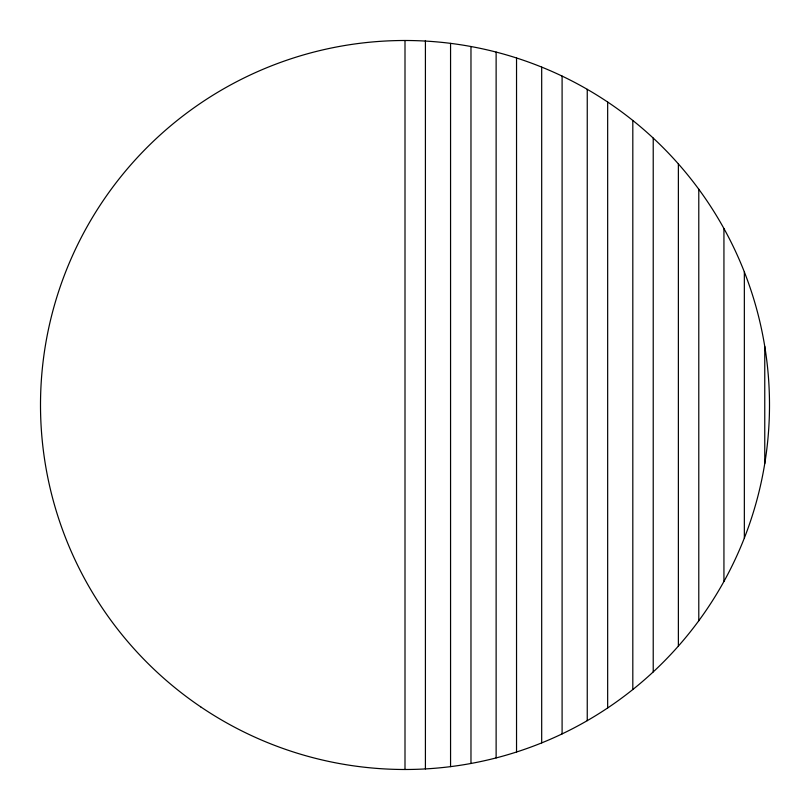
<?xml version="1.0" encoding="UTF-8"?>
<svg xmlns="http://www.w3.org/2000/svg" width="810" height="810" viewBox="0 0 810 810"><rect width="100%" height="100%" fill="white"/><g stroke="black" fill="none" stroke-linecap="round" stroke-linejoin="round"><path stroke-width="1.21" d="M764.762 346.417L764.762 463.583M744.349 271.947L744.349 538.053M723.938 228.541L723.938 581.458M698.787 189.246L698.787 620.754M678.375 163.903L678.375 646.096M653.224 138.085L653.224 671.915M632.812 120.467L632.812 689.533M607.662 102.03L607.662 707.97M587.25 89.333L587.25 720.667M562.099 76.089L562.099 733.911M541.688 67.098L541.688 742.902M516.537 57.986L516.537 752.014M496.125 52.073L496.125 757.927M470.974 46.524L470.974 763.476M450.562 43.355L450.562 766.645M425.412 40.5L425.412 768.933M405 40.5L405 769.5M200.698 706.857A364.5 364.5 0 0 0 768.568 431.001A364.5 364.5 0 0 0 245.734 77.132A364.5 364.5 0 0 0 200.698 706.857"/></g></svg>
